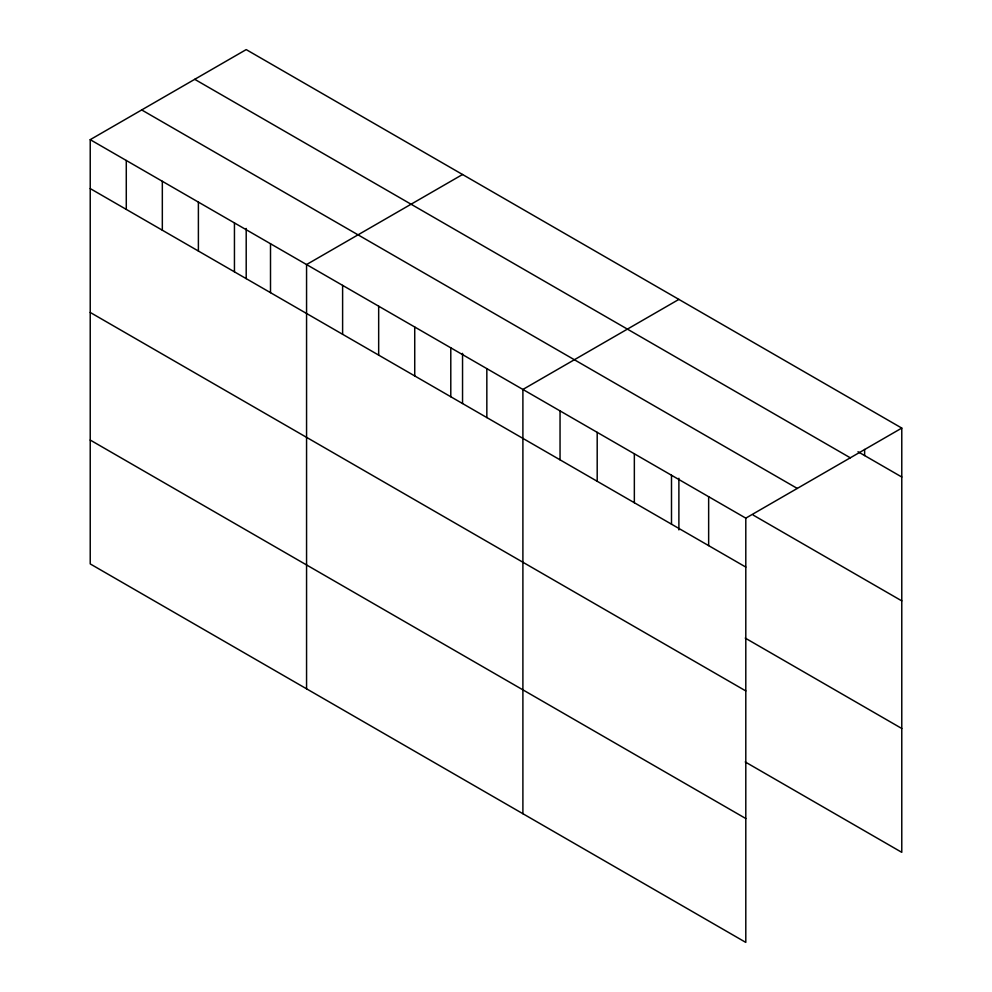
<?xml version="1.0" encoding="UTF-8"?>
<svg xmlns="http://www.w3.org/2000/svg" width="992" height="992" viewBox="0 0 992 992"><rect width="100%" height="100%" fill="white"/><g stroke="black" fill="none" stroke-linecap="round" stroke-linejoin="round"><path stroke-width="1.49" d="M90.222 139.661L745.798 518.146L745.798 942.4L90.222 563.915L90.222 139.661L246.202 49.6L901.778 428.085L901.778 852.339L745.228 761.955M462.545 174.505L306.565 264.554L306.565 688.808M678.888 299.398L522.896 389.459L522.896 813.713M745.798 518.146L901.778 428.085M857.993 451.732L901.778 477.016M194.73 79.323L850.305 457.808M141.695 109.938L797.27 488.424M753.188 515.084L901.778 600.879M90.222 188.579L745.798 567.077M745.228 638.092L901.778 728.488M90.222 312.443L745.798 690.928M90.222 440.051L745.798 818.536M864.627 449.45L864.627 455.564M708.648 496.694L708.648 545.625M678.888 478.268L678.888 529.914M671.497 475.255L671.497 524.173M634.347 453.803L634.347 502.733M597.196 432.363L597.196 481.281M560.046 410.911L560.046 459.829M486.836 368.64L486.836 417.57M462.545 353.363L462.545 403.496M450.79 347.832L450.79 396.75M414.73 327.013L414.73 375.931M378.671 306.193L378.671 355.124M342.612 285.374L342.612 334.304M270.506 243.747L270.506 292.665M246.202 228.458L246.202 278.591M234.447 222.927L234.447 271.845M198.388 202.108L198.388 251.038M162.328 181.288L162.328 230.218M126.282 160.481L126.282 209.399"/></g></svg>
